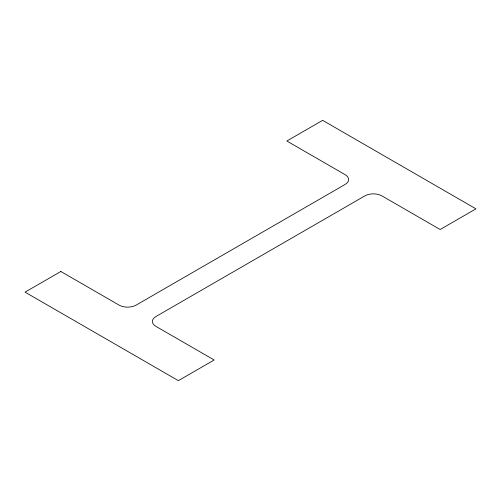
<?xml version="1.0" encoding="UTF-8"?>
<svg xmlns="http://www.w3.org/2000/svg" width="501" height="501" viewBox="0 0 501 501"><rect width="100%" height="100%" fill="white"/><g stroke="black" fill="none" stroke-linecap="round" stroke-linejoin="round"><path stroke-width="0.75" d="M60.846 271.479L25.05 292.146L178.362 380.66L214.159 359.994L155.917 326.37A12.049 6.958 0 0 1 155.917 316.532L364.872 195.891A12.049 6.958 0 0 1 381.912 195.891L440.154 229.521L475.95 208.854L322.638 120.34L286.841 141.006L345.083 174.63A12.049 6.958 0 0 1 345.083 184.468L136.128 305.109A12.049 6.958 0 0 1 119.088 305.109L60.846 271.479"/></g></svg>
